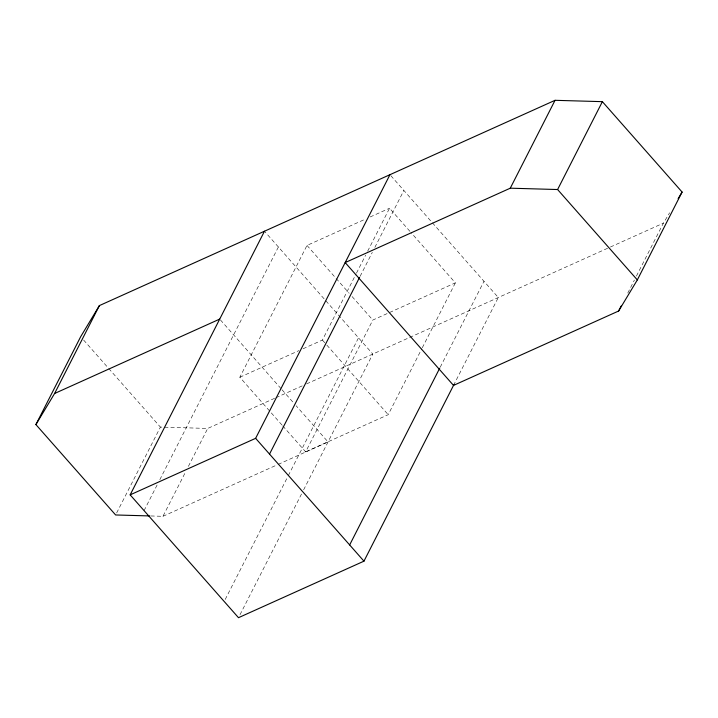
<?xml version="1.0" encoding="UTF-8"?>
<svg xmlns="http://www.w3.org/2000/svg" width="718" height="718" viewBox="0 0 718 718"><rect width="100%" height="100%" fill="white"/><g stroke="black" fill="none" stroke-linecap="round" stroke-linejoin="round"><path stroke-width="0.54" stroke-dasharray="3.59 2.69" d="M116.648 512.966L160.401 427.084L207.726 428.431L274.994 398.131M144.058 510.624L157.798 483.663M159.836 479.669L278.387 246.992M150.843 515.964L162.95 516.314L185.854 471.376M188.394 466.377L207.726 428.431M281.994 425.038L239.839 377.246L307.008 245.43L365.094 219.259M303.023 348.786L322.391 340.063L355.966 274.15M356.478 273.154L365.641 255.177M367.67 251.183L389.551 208.238L410.256 231.717M360.104 276.34L372.31 252.377M374.859 247.387L403.857 190.458M225.201 599.467L287.792 476.635M288.295 475.639L358.515 337.828M282.73 425.882L305.662 451.864L372.821 320.048L455.374 282.856L411.001 232.551M240.018 614.689L301.587 493.858M303.624 489.864L372.821 354.055L264.484 231.223M305.662 451.864L388.205 414.681L421.789 348.769M422.301 347.772L455.374 282.856M440.233 367.185L483.986 281.303M453.516 385.404L498.292 297.521L389.955 174.689M627.774 293.043L634.389 280.065M636.426 276.071L663.387 223.145L669.625 212.779M370.192 216.962L389.551 208.238M239.839 377.246L298.948 350.617M276.008 397.673L302.502 385.737M306.586 383.897L609.376 247.477M610.399 247.019L663.387 223.145M162.95 516.314L277.094 464.887M278.108 464.429L328.045 441.929L296.139 405.751M307.008 245.43L349.154 293.222M352.116 296.579L372.821 320.048M322.391 340.063L326.089 344.254M326.825 345.089L388.205 414.681M220.444 319.941L281.294 388.932M282.039 389.766L293.168 402.394M83.629 340.045L107.987 367.67M108.732 368.505L160.401 427.084"/><path stroke-width="1.08" d="M149.748 515.937L115.625 514.968L35.9 424.58L80.676 336.697L99.389 305.599L555.05 100.314L602.375 101.66L682.1 192.047L637.324 279.921L618.611 311.02L453.516 385.404L345.178 262.573L510.274 188.188L557.599 189.534L637.324 279.921M35.9 424.58L54.613 393.482L99.389 305.599M454.027 384.399L363.963 561.162L238.493 617.686L130.155 494.855L264.484 231.223M130.155 494.855L255.626 438.33L389.955 174.689M269.528 454.099L359.592 277.345M510.274 188.188L555.05 100.314M349.657 544.935L439.721 368.181M557.599 189.534L602.375 101.66M618.611 311.02L621.16 306.03M678.133 198.644L682.1 192.047M54.613 393.482L219.708 319.097M255.626 438.33L363.963 561.162"/></g></svg>
